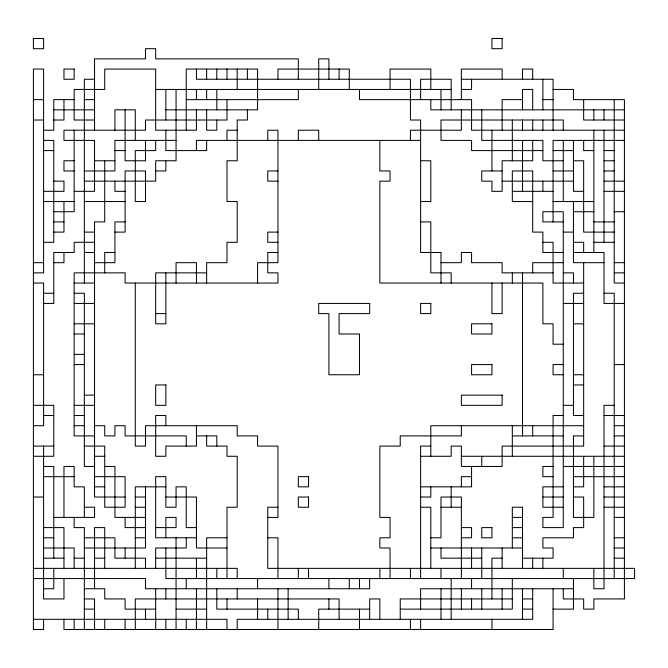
<?xml version="1.0" encoding="UTF-8"?>
<svg xmlns="http://www.w3.org/2000/svg" width="668" height="668" viewBox="0 0 668 668"><rect width="100%" height="100%" fill="white"/><g stroke="black" fill="none" stroke-linecap="round" stroke-linejoin="round"><path stroke-width="1" d="M94.539 79.258L84.352 79.258L84.352 283.048M461.371 79.258L553.079 79.258L553.079 130.202M155.677 89.445L451.184 89.445M461.371 89.445L471.566 89.445L471.566 79.258M553.079 89.445L573.461 89.445L573.461 99.632L624.413 99.632L624.413 598.937L593.844 598.937L593.844 609.124L583.648 609.124L583.648 598.937L563.274 598.937L563.274 588.742M33.4 99.632L43.587 99.632M74.156 99.632L53.782 99.632L53.782 130.202L43.587 130.202M84.352 99.632L94.539 99.632M186.247 99.632L298.337 99.632L298.337 89.445M522.51 99.632L502.136 99.632L502.136 130.202M542.892 99.632L553.079 99.632M53.782 109.828L94.539 109.828M165.864 109.828L257.572 109.828L257.572 69.063L186.247 69.063L186.247 130.202M624.413 109.828L430.802 109.828L430.802 99.632M33.4 120.015L43.587 120.015M53.782 120.015L63.969 120.015L63.969 99.632M94.539 120.015L74.156 120.015L74.156 89.445L104.726 89.445L104.726 69.063L155.677 69.063L155.677 130.202L196.434 130.202L196.434 109.828M624.413 120.015L583.648 120.015L583.648 99.632M237.198 130.202L227.003 130.202L227.003 140.397M624.413 130.202L471.566 130.202L471.566 99.632L359.476 99.632L359.476 89.445M43.587 140.397L53.782 140.397L53.782 242.292L43.587 242.292M176.06 140.397L114.921 140.397L114.921 170.966L84.352 170.966M420.615 140.397L196.434 140.397L196.434 150.584M624.413 140.397L553.079 140.397L553.079 221.91M43.587 150.584L53.782 150.584M114.921 150.584L125.108 150.584M542.892 150.584L471.566 150.584L471.566 140.397L440.997 140.397L440.997 120.015L563.274 120.015L563.274 130.202M553.079 150.584L573.461 150.584M593.844 150.584L583.648 150.584L583.648 140.397M604.031 150.584L614.218 150.584M74.156 160.771L63.969 160.771L63.969 170.966L74.156 170.966M94.539 160.771L114.921 160.771M420.615 160.771L430.802 160.771L430.802 201.536L420.615 201.536M563.274 160.771L542.892 160.771L542.892 140.397L481.753 140.397L481.753 109.828M573.461 160.771L583.648 160.771L583.648 232.105L614.218 232.105M604.031 160.771L614.218 160.771M155.677 170.966L165.864 170.966L165.864 160.771M277.955 170.966L267.768 170.966L267.768 181.153L277.955 181.153M502.136 170.966L481.753 170.966L481.753 181.153L491.94 181.153L491.94 191.34L502.136 191.34L502.136 160.771L532.705 160.771L532.705 140.397M553.079 170.966L573.461 170.966M604.031 170.966L614.218 170.966M53.782 181.153L63.969 181.153L63.969 191.34L43.587 191.34M84.352 181.153L155.677 181.153L155.677 160.771L176.06 160.771L176.06 89.445M502.136 181.153L573.461 181.153M604.031 181.153L624.413 181.153M74.156 191.34L94.539 191.34L94.539 140.397L63.969 140.397L63.969 130.202L145.49 130.202L145.49 120.015L227.003 120.015L227.003 99.632M125.108 191.34L114.921 191.34L114.921 181.153M512.323 191.34L553.079 191.34M583.648 191.34L573.461 191.34L573.461 140.397M604.031 191.34L624.413 191.34M43.587 201.536L74.156 201.536M84.352 201.536L125.108 201.536M532.705 201.536L512.323 201.536L512.323 170.966L532.705 170.966L532.705 232.105L542.892 232.105L542.892 252.479L563.274 252.479M553.079 201.536L593.844 201.536M53.782 211.723L74.156 211.723L74.156 130.202M573.461 211.723L593.844 211.723M614.218 211.723L624.413 211.723M53.782 221.91L63.969 221.91M125.108 221.91L114.921 221.91L114.921 262.674L94.539 262.674M420.615 221.91L430.802 221.91L430.802 272.861L451.184 272.861L451.184 283.048M563.274 221.91L542.892 221.91L542.892 211.723L563.274 211.723L563.274 527.603L542.892 527.603L542.892 517.416L553.079 517.416L553.079 415.521L563.274 415.521M593.844 221.91L614.218 221.91M53.782 232.105L63.969 232.105L63.969 201.536M84.352 232.105L94.539 232.105M114.921 232.105L125.108 232.105L125.108 170.966L145.49 170.966L145.49 201.536L135.295 201.536L135.295 150.584L155.677 150.584L155.677 140.397M277.955 232.105L267.768 232.105L267.768 242.292L277.955 242.292M563.274 232.105L573.461 232.105M94.539 242.292L74.156 242.292L74.156 252.479L53.782 252.479L53.782 303.431L43.587 303.431M542.892 242.292L553.079 242.292L553.079 283.048L583.648 283.048M573.461 242.292L583.648 242.292L583.648 252.479M593.844 242.292L614.218 242.292M84.352 252.479L94.539 252.479M114.921 252.479L104.726 252.479L104.726 272.861M277.955 252.479L267.768 252.479L267.768 272.861L277.955 272.861L277.955 283.048L125.108 283.048L125.108 272.861L74.156 272.861L74.156 435.895L94.539 435.895M573.461 252.479L604.031 252.479L604.031 303.431L624.413 303.431M33.4 262.674L43.587 262.674M53.782 262.674L63.969 262.674L63.969 252.479M440.997 262.674L461.371 262.674L461.371 252.479L471.566 252.479L471.566 262.674L502.136 262.674L502.136 272.861L553.079 272.861M563.274 262.674L532.705 262.674L532.705 272.861M604.031 262.674L573.461 262.674L573.461 201.536M614.218 262.674L624.413 262.674M33.4 272.861L43.587 272.861L43.587 69.063L33.4 69.063L33.4 629.506L43.587 629.506L43.587 619.311M206.629 272.861L155.677 272.861L155.677 323.813L165.864 323.813L165.864 272.861M563.274 272.861L573.461 272.861L573.461 283.048M614.218 272.861L624.413 272.861M33.4 283.048L43.587 283.048L43.587 425.708L33.4 425.708M74.156 283.048L94.539 283.048M624.413 283.048L614.218 283.048L614.218 99.632M43.587 293.244L53.782 293.244M74.156 293.244L84.352 293.244L84.352 466.464L94.539 466.464M583.648 293.244L573.461 293.244L573.461 415.521L583.648 415.521M604.031 293.244L614.218 293.244L614.218 578.555M74.156 303.431L94.539 303.431M563.274 303.431L583.648 303.431M155.677 313.618L165.864 313.618M74.156 323.813L94.539 323.813M573.461 323.813L583.648 323.813M74.156 334L84.352 334M563.274 344.187L553.079 344.187L553.079 323.813L542.892 323.813L542.892 283.048L379.858 283.048L379.858 181.153L390.045 181.153L390.045 170.966L379.858 170.966L379.858 140.397M74.156 354.382L84.352 354.382M74.156 364.569L84.352 364.569M563.274 364.569L553.079 364.569L553.079 374.756L563.274 374.756M614.218 364.569L624.413 364.569M33.4 374.756L43.587 374.756M573.461 374.756L583.648 374.756M573.461 384.952L583.648 384.952M84.352 395.139L94.539 395.139M33.4 405.326L53.782 405.326L53.782 456.277L33.4 456.277M74.156 405.326L94.539 405.326M563.274 405.326L573.461 405.326M614.218 405.326L604.031 405.326L604.031 588.742L593.844 588.742L593.844 568.368M43.587 415.521L53.782 415.521M74.156 415.521L84.352 415.521M604.031 415.521L624.413 415.521M74.156 425.708L84.352 425.708M94.539 425.708L104.726 425.708L104.726 435.895L114.921 435.895L114.921 425.708L125.108 425.708L125.108 435.895L186.247 435.895L186.247 446.09M583.648 425.708L430.802 425.708L430.802 456.277M614.218 425.708L624.413 425.708M196.434 435.895L216.816 435.895L216.816 446.09M512.323 435.895L563.274 435.895M583.648 435.895L573.461 435.895L573.461 517.416L593.844 517.416L593.844 456.277M614.218 435.895L624.413 435.895M33.4 446.09L53.782 446.09M84.352 446.09L104.726 446.09L104.726 507.229L125.108 507.229L125.108 476.66L94.539 476.66M430.802 446.09L420.615 446.09L420.615 578.555M604.031 446.09L624.413 446.09M94.539 456.277L104.726 456.277M420.615 456.277L451.184 456.277L451.184 446.09L461.371 446.09L461.371 466.464L502.136 466.464L502.136 446.09L583.648 446.09L583.648 262.674M461.371 456.277L624.413 456.277M43.587 466.464L53.782 466.464L53.782 558.172M104.726 466.464L114.921 466.464L114.921 517.416L145.49 517.416M553.079 466.464L542.892 466.464L542.892 476.66L553.079 476.66M563.274 466.464L624.413 466.464M43.587 476.66L74.156 476.66M471.566 476.66L461.371 476.66L461.371 486.847M573.461 476.66L624.413 476.66M94.539 486.847L104.726 486.847M165.864 486.847L135.295 486.847L135.295 568.368M420.615 486.847L471.566 486.847L471.566 466.464M563.274 486.847L542.892 486.847L542.892 507.229L563.274 507.229M573.461 486.847L583.648 486.847L583.648 456.277M604.031 486.847L624.413 486.847M33.4 497.034L43.587 497.034M125.108 497.034L94.539 497.034L94.539 221.91L104.726 221.91L104.726 160.771M135.295 497.034L145.49 497.034M165.864 497.034L196.434 497.034L196.434 547.985L227.003 547.985M420.615 497.034L430.802 497.034L430.802 486.847M542.892 497.034L563.274 497.034M573.461 497.034L583.648 497.034L583.648 527.603L573.461 527.603L573.461 537.798L542.892 537.798L542.892 547.985L553.079 547.985L553.079 558.172L522.51 558.172M604.031 497.034L624.413 497.034M84.352 507.229L94.539 507.229L94.539 517.416L53.782 517.416M135.295 507.229L145.49 507.229M277.955 507.229L267.768 507.229L267.768 568.368L634.6 568.368L634.6 578.555L165.864 578.555L165.864 547.985M420.615 507.229L430.802 507.229L430.802 568.368M440.997 507.229L461.371 507.229M604.031 507.229L624.413 507.229M267.768 517.416L277.955 517.416L277.955 446.09L257.572 446.09L257.572 435.895L237.198 435.895L237.198 425.708L145.49 425.708L145.49 446.09L135.295 446.09L135.295 283.048M512.323 517.416L522.51 517.416M614.218 517.416L624.413 517.416M43.587 527.603L63.969 527.603L63.969 568.368M145.49 527.603L125.108 527.603L125.108 517.416M155.677 527.603L176.06 527.603L176.06 517.416L165.864 517.416L165.864 537.798M196.434 527.603L186.247 527.603L186.247 486.847L176.06 486.847L176.06 507.229L165.864 507.229L165.864 476.66L155.677 476.66L155.677 537.798L196.434 537.798M461.371 527.603L471.566 527.603L471.566 537.798L461.371 537.798M512.323 527.603L522.51 527.603M43.587 537.798L53.782 537.798M84.352 537.798L114.921 537.798L114.921 558.172L145.49 558.172L145.49 568.368M135.295 537.798L145.49 537.798M227.003 537.798L206.629 537.798L206.629 629.506M267.768 537.798L277.955 537.798L277.955 578.555M430.802 537.798L440.997 537.798L440.997 497.034L461.371 497.034L461.371 578.555M512.323 537.798L522.51 537.798M614.218 537.798L624.413 537.798M43.587 547.985L74.156 547.985L74.156 568.368M84.352 547.985L145.49 547.985L145.49 486.847M430.802 547.985L522.51 547.985M614.218 547.985L624.413 547.985M43.587 558.172L63.969 558.172M74.156 558.172L84.352 558.172M94.539 558.172L104.726 558.172M155.677 558.172L206.629 558.172M481.753 558.172L440.997 558.172L440.997 547.985M502.136 558.172L491.94 558.172L491.94 598.937M614.218 558.172L624.413 558.172M33.4 568.368L237.198 568.368L237.198 578.555M33.4 578.555L145.49 578.555L145.49 588.742L369.663 588.742L369.663 578.555M43.587 588.742L53.782 588.742L53.782 568.368M84.352 588.742L104.726 588.742L104.726 598.937L125.108 598.937L125.108 609.124L155.677 609.124M573.461 588.742L420.615 588.742L420.615 609.124M84.352 598.937L94.539 598.937L94.539 629.506M512.323 598.937L400.232 598.937L400.232 619.311M522.51 598.937L532.705 598.937M84.352 609.124L94.539 609.124M176.06 609.124L206.629 609.124M369.663 609.124L318.711 609.124L318.711 629.506M400.232 609.124L512.323 609.124L512.323 578.555M522.51 609.124L532.705 609.124M553.079 609.124L573.461 609.124L573.461 578.555M33.4 619.311L227.003 619.311L227.003 629.506M604.031 109.828L604.031 120.015M604.031 130.202L604.031 242.292M593.844 109.828L593.844 120.015M593.844 130.202L593.844 252.479M563.274 140.397L563.274 201.536M563.274 568.368L563.274 578.555M553.079 588.742L553.079 629.506L63.969 629.506L63.969 619.311M542.892 79.258L542.892 109.828M542.892 120.015L542.892 130.202M542.892 181.153L542.892 191.34M542.892 558.172L542.892 568.368M532.705 79.258L532.705 69.063L522.51 69.063L522.51 79.258M532.705 109.828L532.705 89.445L522.51 89.445L522.51 109.828M532.705 120.015L532.705 130.202M532.705 425.708L532.705 435.895M532.705 558.172L532.705 568.368M532.705 588.742L532.705 619.311L237.198 619.311L237.198 629.506M522.51 120.015L522.51 130.202M522.51 140.397L522.51 191.34M522.51 272.861L522.51 435.895M522.51 568.368L522.51 507.229L512.323 507.229L512.323 547.985M522.51 588.742L522.51 619.311M512.323 120.015L512.323 160.771M512.323 272.861L512.323 283.048M512.323 425.708L512.323 456.277M502.136 79.258L502.136 69.063L461.371 69.063L461.371 99.632M502.136 283.048L502.136 313.618L491.94 313.618L491.94 283.048M502.136 547.985L502.136 568.368M502.136 588.742L502.136 609.124M491.94 130.202L491.94 170.966M491.94 619.311L491.94 629.506M481.753 456.277L481.753 466.464M481.753 547.985L481.753 578.555M481.753 588.742L481.753 609.124M471.566 547.985L471.566 568.368M471.566 578.555L471.566 588.742M471.566 598.937L471.566 609.124M461.371 109.828L461.371 130.202L410.428 130.202L410.428 140.397M461.371 425.708L461.371 435.895L400.232 435.895L400.232 446.09L379.858 446.09L379.858 517.416L390.045 517.416L390.045 537.798L379.858 537.798L379.858 547.985L390.045 547.985L390.045 578.555M461.371 588.742L461.371 609.124M451.184 109.828L451.184 79.258L420.615 79.258L420.615 99.632M451.184 486.847L451.184 507.229M451.184 578.555L451.184 619.311M440.997 89.445L440.997 109.828M440.997 283.048L440.997 252.479L420.615 252.479L420.615 120.015L410.428 120.015L410.428 79.258L196.434 79.258L196.434 69.063M440.997 568.368L440.997 578.555M440.997 588.742L440.997 619.311M430.802 89.445L430.802 69.063L390.045 69.063L390.045 89.445M420.615 619.311L420.615 629.506M410.428 568.368L410.428 578.555M410.428 619.311L410.428 629.506M379.858 568.368L379.858 578.555M379.858 619.311L379.858 598.937L369.663 598.937L369.663 619.311M359.476 578.555L359.476 588.742M359.476 609.124L359.476 629.506M349.289 89.445L349.289 69.063L277.955 69.063L277.955 79.258M349.289 578.555L349.289 588.742M339.094 69.063L339.094 79.258M339.094 619.311L339.094 598.937L135.295 598.937L135.295 629.506M328.906 79.258L328.906 58.876L318.711 58.876L318.711 89.445M328.906 578.555L328.906 588.742M328.906 598.937L328.906 609.124M318.711 140.397L318.711 130.202L298.337 130.202L298.337 140.397M308.524 568.368L308.524 578.555M298.337 79.258L298.337 58.876L155.677 58.876L155.677 48.689L145.49 48.689L145.49 58.876L94.539 58.876L94.539 130.202M298.337 568.368L298.337 578.555M298.337 619.311L298.337 609.124L216.816 609.124L216.816 588.742M288.142 588.742L288.142 619.311M277.955 588.742L277.955 629.506M267.768 140.397L267.768 130.202L277.955 130.202L277.955 262.674L257.572 262.674L257.572 283.048M267.768 609.124L267.768 619.311M257.572 578.555L257.572 588.742M257.572 598.937L257.572 619.311M247.385 69.063L247.385 79.258M247.385 109.828L247.385 120.015L237.198 120.015L237.198 160.771L227.003 160.771L227.003 201.536L237.198 201.536L237.198 242.292L227.003 242.292L227.003 262.674L206.629 262.674L206.629 283.048M237.198 69.063L237.198 89.445M237.198 588.742L237.198 598.937M227.003 69.063L227.003 79.258M227.003 578.555L227.003 507.229L237.198 507.229L237.198 456.277L227.003 456.277L227.003 446.09L206.629 446.09L206.629 435.895M227.003 598.937L227.003 609.124M216.816 69.063L216.816 79.258M216.816 89.445L216.816 109.828M216.816 120.015L216.816 130.202L206.629 130.202L206.629 109.828M216.816 568.368L216.816 578.555M206.629 69.063L206.629 79.258M206.629 89.445L206.629 99.632M206.629 140.397L206.629 150.584L165.864 150.584L165.864 130.202M196.434 89.445L196.434 99.632M196.434 283.048L196.434 262.674L176.06 262.674L176.06 283.048M196.434 425.708L196.434 446.09L165.864 446.09L165.864 456.277L155.677 456.277L155.677 415.521L165.864 415.521L165.864 425.708M196.434 558.172L196.434 578.555M196.434 588.742L196.434 629.506M186.247 537.798L186.247 547.985L155.677 547.985L155.677 568.368M186.247 578.555L186.247 588.742M186.247 619.311L186.247 629.506M176.06 537.798L176.06 629.506M165.864 89.445L165.864 120.015M165.864 588.742L165.864 598.937M165.864 619.311L165.864 629.506M155.677 588.742L155.677 629.506M145.49 140.397L145.49 160.771L125.108 160.771L125.108 109.828M145.49 609.124L145.49 619.311M135.295 140.397L135.295 109.828L114.921 109.828L114.921 130.202M125.108 547.985L125.108 558.172M125.108 619.311L125.108 629.506M104.726 568.368L104.726 527.603L94.539 527.603L94.539 588.742M104.726 619.311L104.726 629.506M84.352 517.416L84.352 486.847L74.156 486.847L74.156 466.464L63.969 466.464L63.969 517.416M84.352 629.506L84.352 527.603L74.156 527.603L74.156 517.416M74.156 619.311L74.156 629.506M63.969 578.555L63.969 598.937L43.587 598.937L43.587 446.09M43.587 38.493L33.4 38.493L33.4 48.689L43.587 48.689L43.587 38.493M502.136 38.493L491.94 38.493L491.94 48.689L502.136 48.689L502.136 38.493M74.156 69.063L63.969 69.063L63.969 79.258L74.156 79.258L74.156 69.063M369.663 303.431L318.711 303.431L318.711 313.618L328.906 313.618L328.906 374.756L359.476 374.756L359.476 334L339.094 334L339.094 313.618L369.663 313.618L369.663 303.431M430.802 303.431L420.615 303.431L420.615 313.618L430.802 313.618L430.802 303.431M491.94 323.813L471.566 323.813L471.566 334L491.94 334L491.94 323.813M491.94 364.569L471.566 364.569L471.566 374.756L491.94 374.756L491.94 364.569M165.864 384.952L155.677 384.952L155.677 405.326L165.864 405.326L165.864 384.952M502.136 395.139L461.371 395.139L461.371 405.326L502.136 405.326L502.136 395.139M308.524 476.66L298.337 476.66L298.337 486.847L308.524 486.847L308.524 476.66M308.524 497.034L298.337 497.034L298.337 507.229L308.524 507.229L308.524 497.034M491.94 527.603L481.753 527.603L481.753 537.798L491.94 537.798L491.94 527.603"/></g></svg>
